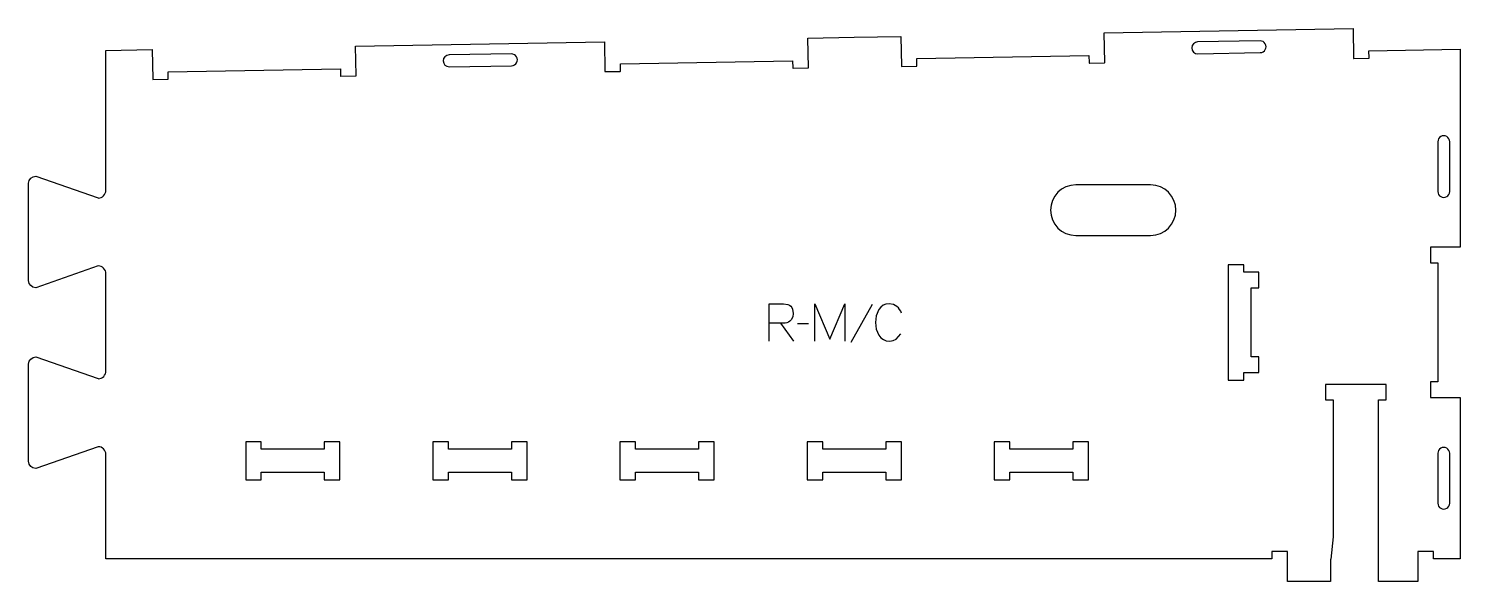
# Model space of a CAD drawing. Header units: millimetres. Extents: x -591 to 557, y -223 to 221.
import ezdxf

# ---------------------------------------------------------------- set-up
doc = ezdxf.new("R2010")
doc.units = ezdxf.units.MM
for name, color, linetype, true_color in [('1_ANYTOOL_1MMDEEP_LABELS_S', 2, 'Continuous', 0xffff00), ('3_ANYTOOL_CUTTHROUGH_INSID', 4, 'Continuous', 0x00ffff), ('4_ANYTOOL_CUTTHROUGH_OUTSI', 5, 'Continuous', 0x0000ff)]:
    doc.layers.add(name, color=color, linetype=linetype, true_color=true_color)

msp = doc.modelspace()

# ---------------------------------------------------------------- linework, layer by layer
at = {"layer": '1_ANYTOOL_1MMDEEP_LABELS_S'}
for p, q in [((85.5, -0.5), (68.3, -31.2)), ((12, -15.6), (22.5, -30)), ((34.5, -16.1), (25.7, -16.2))]:
    msp.add_line(p, q, dxfattribs=at)
for points in [[(3, -30), (3, 0), (14.4, 0), (17.8, -0.5), (19.2, -1.1), (20.3, -2), (21.2, -3.1), (21.8, -4.4), (22.3, -7.8), (21.9, -10.6), (20.5, -13), (19.6, -14.1), (18.5, -14.8), (17.2, -15.3), (15.8, -15.5), (14, -15.6), (12, -15.6), (3, -15.6)], [(39.6, -30), (39.6, 0), (51.6, -28.4), (63.6, -0.1), (63.6, -30)]]:
    msp.add_lwpolyline(points, dxfattribs=at)
msp.add_lwpolyline([(109.1, -7.5, 0.131103), (105.3, -2.1), (102.5, -0.5), (99.2, 0), (96.6, -0.3), (94.4, -1.2), (92.4, -2.7), (90.9, -4.7), (88.8, -9.6), (88.1, -15), (88.8, -20.4), (90.9, -25.3), (92.5, -27.4), (94.5, -28.8), (96.8, -29.7), (99.6, -30), (102.4, -29.6), (104.8, -28.4), (108.4, -24.2)], format="xyb", dxfattribs=at)
at = {"layer": '3_ANYTOOL_CUTTHROUGH_INSID'}
for points in [[(346.5, 200.5), (396.5, 201.4, 1), (396.4, 210.9), (346.4, 210, 1)], [(-253.5, 190.1), (-203.5, 190.9, 1), (-203.6, 200.4), (-253.6, 199.6, 1)], [(538.9, 130), (538.9, 90, 1.000001), (548.4, 90), (548.4, 130, 1.000001)], [(248.7, 54.8), (308.7, 54.8, 1), (308.7, 95.3), (248.7, 95.3, 1)], [(538.9, -160, 1.000001), (548.4, -160), (548.4, -120, 1.000001), (538.9, -120)]]:
    msp.add_lwpolyline(points, format="xyb", close=True, dxfattribs=at)
for points in [[(383.4, 31.3), (370.9, 31.3), (370.9, -61.2), (383.4, -61.2), (383.4, -55.2), (395.4, -55.2), (395.4, -42.7), (389.4, -42.7), (389.4, 12.8), (395.4, 12.8), (395.4, 25.3), (383.4, 25.3)], [(-353.6, -135.2), (-353.6, -141.2), (-341.1, -141.2), (-341.1, -110.7), (-353.6, -110.7), (-353.6, -116.7), (-404.1, -116.7), (-404.1, -110.7), (-416.6, -110.7), (-416.6, -141.2), (-404.1, -141.2), (-404.1, -135.2)], [(-254.1, -116.7), (-254.1, -110.7), (-266.6, -110.7), (-266.6, -141.2), (-254.1, -141.2), (-254.1, -135.2), (-203.6, -135.2), (-203.6, -141.2), (-191.1, -141.2), (-191.1, -110.7), (-203.6, -110.7), (-203.6, -116.7)], [(-104.1, -116.7), (-104.1, -110.7), (-116.6, -110.7), (-116.6, -141.2), (-104.1, -141.2), (-104.1, -135.2), (-53.6, -135.2), (-53.6, -141.2), (-41.1, -141.2), (-41.1, -110.7), (-53.6, -110.7), (-53.6, -116.7)], [(45.9, -116.7), (45.9, -110.7), (33.4, -110.7), (33.4, -141.2), (45.9, -141.2), (45.9, -135.2), (96.4, -135.2), (96.4, -141.2), (108.9, -141.2), (108.9, -110.7), (96.4, -110.7), (96.4, -116.7)], [(246.4, -135.2), (246.4, -141.2), (258.9, -141.2), (258.9, -110.7), (246.4, -110.7), (246.4, -116.7), (195.9, -116.7), (195.9, -110.7), (183.4, -110.7), (183.4, -141.2), (195.9, -141.2), (195.9, -135.2)]]:
    msp.add_lwpolyline(points, close=True, dxfattribs=at)
at = {"layer": '4_ANYTOOL_CUTTHROUGH_OUTSI'}
msp.add_lwpolyline([(-340.7, 188.5), (-340.6, 182.8, 0.414214), (-340.4, 182.5), (-328.4, 182.7, 0.414214), (-328.1, 183), (-328.5, 206.7), (-129.1, 210.2), (-128.7, 186.5, 0.414275), (-128.4, 186.2), (-116.4, 186.4, 0.414214), (-116.2, 186.7), (-116.3, 192.4), (21.8, 194.9), (21.9, 189.1, 0.414214), (22.1, 188.9), (34.1, 189.1, 0.414214), (34.4, 189.3), (34, 213.1), (71.2, 213.7), (108.4, 214.4), (108.9, 190.6, 0.414214), (109.1, 190.4), (121.1, 190.6, 0.414214), (121.4, 190.8), (121.3, 196.6), (259.3, 199), (259.4, 193.2, 0.414214), (259.6, 193), (271.6, 193.2, 0.414214), (271.9, 193.5), (271.5, 217.2), (470.9, 220.7), (471.3, 197, 0.414275), (471.6, 196.7), (483.6, 196.9, 0.414214), (483.8, 197.2), (483.7, 202.9), (556.9, 204.2), (556.9, 45.3), (533.2, 45.3, 0.414214), (532.9, 45), (532.9, 33, 0.414214), (533.2, 32.8), (538.9, 32.8), (538.9, -62.7), (533.2, -62.7, 0.414214), (532.9, -63), (532.9, -75, 0.414214), (533.2, -75.2), (556.9, -75.2), (556.9, -204.7), (535.4, -204.7), (535.4, -199, 0.414214), (535.2, -198.7), (523.2, -198.7, 0.414214), (522.9, -199), (522.9, -222.7), (491.4, -222.7), (491.4, -77.2), (497.1, -77.2, 0.414214), (497.4, -77), (497.4, -65, 0.414214), (497.1, -64.7), (449.1, -64.7, 0.414214), (448.9, -65), (448.9, -77, 0.414214), (449.1, -77.2), (454.9, -77.2), (454.9, -187), (453, -205, 0.026456), (452.9, -205), (452.9, -222.7), (418.4, -222.7), (418.4, -199, 0.414214), (418.2, -198.7), (406.2, -198.7, 0.414214), (405.9, -199), (405.9, -204.7), (-528.6, -204.7), (-528.6, -120.8, 0.411451), (-534.8, -114.7), (-534.9, -114.7), (-584.8, -132.2, -0.412073), (-590.6, -126.4), (-590.6, -48.4, -0.412073), (-584.8, -42.7), (-534.9, -60.1), (-534.8, -60.2, 0.414214), (-528.6, -53.9), (-528.6, 24.1, 0.414214), (-534.8, 30.3), (-534.9, 30.3), (-584.8, 12.8, -0.412073), (-590.6, 18.6), (-590.6, 96.6, -0.412073), (-584.8, 102.3), (-534.9, 84.9), (-534.8, 84.8, 0.411451), (-528.6, 91), (-528.6, 203.2), (-491.6, 203.9), (-491.1, 180.1, 0.414214), (-490.9, 179.9), (-478.9, 180.1, 0.414214), (-478.6, 180.4), (-478.7, 186.1)], format="xyb", close=True, dxfattribs=at)

doc.saveas('drawing.dxf')
